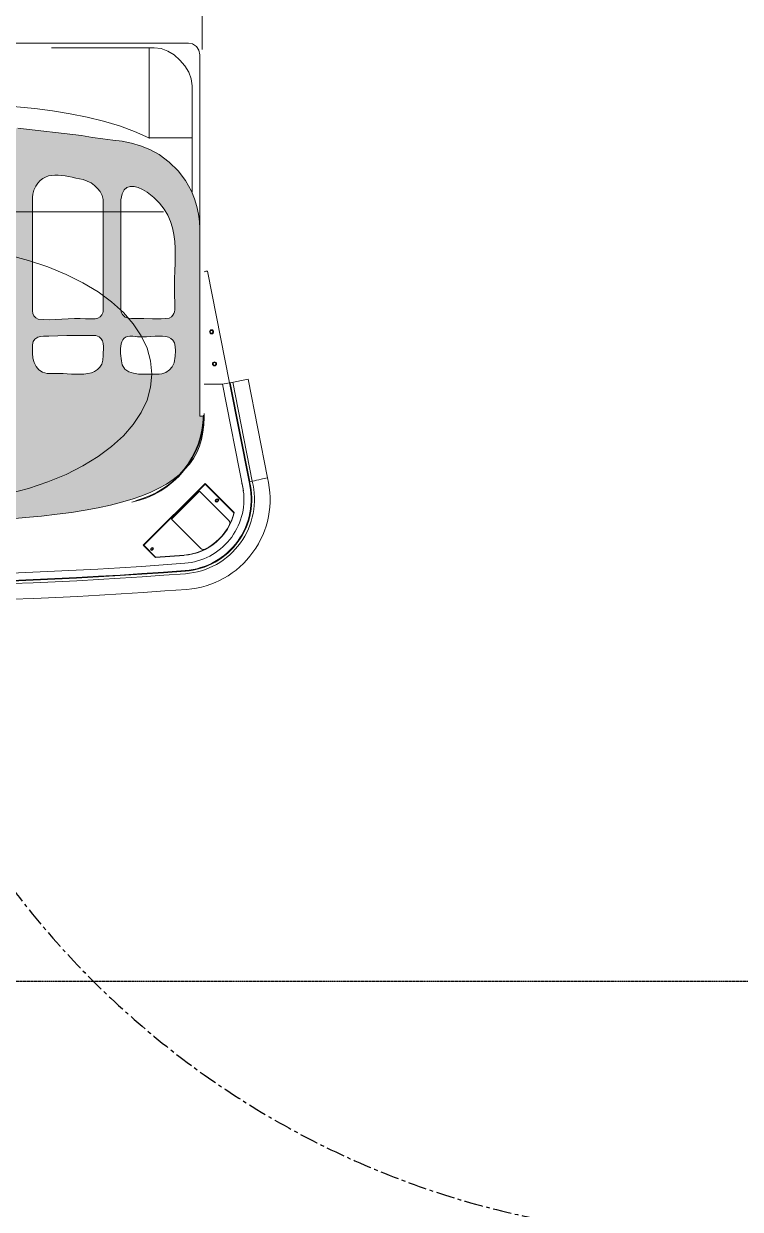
# Model space of a CAD drawing. Header units: millimetres. Extents: x 2509 to 128734, y 2492 to 91667.
# Drawn here: x 33771 to 35002, y 64848 to 66885 of the extents above; entities that cross this region are included whole.
import ezdxf
from ezdxf.enums import TextEntityAlignment as Align

# ---------------------------------------------------------------- set-up
doc = ezdxf.new("R2010")
doc.units = ezdxf.units.MM
doc.linetypes.add('CENTER', pattern=[50.8, 31.75, -6.35, 6.35, -6.35])
doc.linetypes.add('DASH', pattern=[0.35, 0.25, -0.1])
doc.layers.add('AXIS_TEXT', color=7, linetype='Continuous')
doc.layers.add('ROAD', color=5, linetype='DASH')
doc.layers.add('粗实线层', color=7, linetype='Continuous', lineweight=35)
doc.layers.add('细实线层', color=7, linetype='Continuous', lineweight=18)
doc.styles.add('COMPLEX', font='COMPLEX')

# ---------------------------------------------------------------- blocks, each defined once
blk = doc.blocks.new('12号建筑底图')
at = {"layer": 'ROAD', "ltscale": 2}
blk.add_line((37750.8, -267222.4), (52948.7, -267222.4), dxfattribs=at)
at = {"layer": 'AXIS_TEXT', "style": 'COMPLEX', "width": 0.736842}
blk.add_attdef('N', text='', height=900, dxfattribs=at).set_placement((122812.3, -249273.3), (123412.3, -249273.3), align=Align.FIT)
blk = doc.blocks.new('5')
h = blk.add_hatch(color=254)
h.paths.add_polyline_path([(-2677.3, -1136.1), (-2690.7, -1136.1), (-2703.5, -1137.6), (-2715.7, -1140.1), (-2727.4, -1143.7), (-2738.4, -1148.4), (-2748.8, -1154.2), (-2758.7, -1161.1), (-2768.1, -1169.1), (-2776.9, -1178.3), (-2785.2, -1188.7), (-2793, -1200.4), (-2800.3, -1213.2), (-2807.1, -1227.3), (-2813.5, -1242.7), (-2819.4, -1259.4), (-2824.8, -1277.5), (-2829.8, -1296.9), (-2834.4, -1317.6), (-2838.6, -1339.8), (-2842.4, -1363.4), (-2845.8, -1388.4), (-2848.8, -1414.9), (-2851.5, -1442.9), (-2853.8, -1472.4), (-2855.8, -1503.4), (-2857.4, -1536), (-2858.8, -1570.2), (-2859.9, -1606), (-2860.6, -1643.4), (-2861.1, -1682.4), (-2861.4, -1723.2), (-2861.3, -1765.6), (-2861.1, -1808), (-2860.7, -1848.8), (-2860, -1887.8), (-2859, -1925.2), (-2857.9, -1961), (-2856.4, -1995.2), (-2854.6, -2027.8), (-2852.6, -2058.8), (-2850.2, -2088.3), (-2847.6, -2116.3), (-2844.5, -2142.8), (-2841.1, -2167.8), (-2837.4, -2191.4), (-2833.2, -2213.6), (-2828.7, -2234.4), (-2823.8, -2253.7), (-2818.4, -2271.8), (-2812.6, -2288.5), (-2806.3, -2303.9), (-2799.6, -2318), (-2792.4, -2330.9), (-2784.7, -2342.5), (-2776.4, -2352.9), (-2767.7, -2362.1), (-2758.4, -2370.2), (-2748.6, -2377.1), (-2738.2, -2382.8), (-2727.2, -2387.5), (-2715.7, -2391.1), (-2703.5, -2393.6), (-2690.7, -2395.1), (-2677.3, -2395.6), (-2675.6, -2395.6), (-2675.8, -2388), (-2354.1, -2388.3), (-2341.4, -2387.8), (-2328.5, -2386.2), (-2315.4, -2383.3), (-2302.4, -2379.3), (-2289.5, -2374), (-2271, -2363.5), (-2254.1, -2350.7), (-2239.2, -2335.6), (-2226.5, -2318.5), (-2217.5, -2302.4), (-2211.1, -2286.5), (-2206.6, -2270.8), (-2203.6, -2254.9), (-2201.4, -2238.5), (-2199.4, -2221.6), (-2197.1, -2203.9), (-2193.8, -2185), (-2181.3, -2075.3), (-2172.6, -1965.2), (-2167.7, -1854.8), (-2166.5, -1744.4), (-2169.5, -1625.8), (-2176.8, -1507.4), (-2188.5, -1389.3), (-2204.5, -1271.8), (-2208.8, -1252.4), (-2215.6, -1233.9), (-2224.8, -1216.4), (-2236.2, -1200.1), (-2250.3, -1184.8), (-2266.4, -1171.7), (-2284.1, -1160.8), (-2303.2, -1152.5), (-2316, -1148.5), (-2328.9, -1145.8), (-2341.6, -1144.2), (-2354.1, -1143.7), (-2675.9, -1143.7), (-2677.3, -1143.6)], flags=0)
h.paths.add_polyline_path([(-2811.6, -1745.1), (-2811.7, -1750.8), (-2811.7, -1757.1), (-2811.4, -1763.7), (-2810.5, -1770.4), (-2809, -1776.8), (-2806.7, -1782.7), (-2803.4, -1787.7), (-2798.8, -1791.7), (-2794.2, -1793.7), (-2789.2, -1794.7), (-2784, -1794.7), (-2745.8, -1792.3), (-2738.9, -1791.3), (-2732.2, -1789.2), (-2726, -1785.8), (-2720.7, -1781.3), (-2716.3, -1775.7), (-2713, -1769.3), (-2710.3, -1762.6), (-2708.2, -1755.8), (-2706.5, -1748.8), (-2619.4, -1236.1), (-2619, -1230), (-2621.1, -1218.3), (-2626.6, -1208.2), (-2635, -1200.3), (-2645.8, -1195.3), (-2663.3, -1192.4), (-2679.2, -1191.7), (-2693.7, -1193.1), (-2706.9, -1196.4), (-2718.8, -1201.6), (-2729.5, -1208.5), (-2739.1, -1216.9), (-2747.6, -1226.8), (-2755.1, -1238), (-2761.8, -1250.4), (-2767.6, -1263.9), (-2772.6, -1278.4), (-2776.9, -1293.6), (-2780.6, -1309.6), (-2783.8, -1326.2), (-2786.5, -1343.2), (-2793.4, -1392.7), (-2798.8, -1442.7), (-2802.9, -1493.1), (-2806, -1543.6), (-2808.2, -1594.2), (-2809.8, -1644.8), (-2810.8, -1695.1)], flags=0)
h.paths.add_polyline_path([(-2563.3, -1205.3), (-2568.4, -1214.1), (-2572.5, -1223.8), (-2575.9, -1234), (-2578.6, -1244.6), (-2580.9, -1255.3), (-2582.9, -1266), (-2584.7, -1276.4), (-2586.6, -1286.2), (-2590.2, -1305.3), (-2640.7, -1602.7), (-2669.1, -1769.9), (-2670, -1775.2), (-2670.9, -1780.4), (-2671.4, -1785.7), (-2671, -1790.9), (-2669.6, -1796.1), (-2665.7, -1801.8), (-2661.9, -1805.5), (-2658.3, -1807.3), (-2654.9, -1807.5), (-2651.6, -1806.3), (-2648.5, -1803.9), (-2645.5, -1800.4), (-2642.8, -1796.2), (-2640.2, -1791.3), (-2637.8, -1786.1), (-2635.6, -1780.7), (-2633.6, -1775.4), (-2631.8, -1770.3), (-2630.2, -1765.7), (-2628.9, -1761.7), (-2627.8, -1758.6), (-2580, -1628.3), (-2531.3, -1498.1), (-2483.1, -1367.9), (-2436.7, -1237.5), (-2434.9, -1230.1), (-2434.1, -1222.9), (-2434.3, -1216), (-2435.7, -1209.5), (-2438.2, -1203.4), (-2442.1, -1197.9), (-2447.3, -1193), (-2453.9, -1188.8), (-2458.5, -1187.2), (-2464.2, -1185.8), (-2470.8, -1184.7), (-2478.1, -1183.9), (-2486, -1183.5), (-2494.3, -1183.4), (-2502.8, -1183.6), (-2511.4, -1184.3), (-2520, -1185.3), (-2528.2, -1186.8), (-2536.1, -1188.7), (-2543.4, -1191), (-2549.9, -1193.8), (-2555.5, -1197.2), (-2560, -1201)], flags=0)
h.paths.add_polyline_path([(-2401.9, -1261.6), (-2600.2, -1800.6), (-2602.2, -1808.9), (-2602.7, -1816.9), (-2602.6, -1819), (-2602.3, -1820.9), (-2601.7, -1822.7), (-2599.6, -1824.7), (-2597, -1825.7), (-2592.9, -1825.9), (-2589.1, -1825.2), (-2585.7, -1823.8), (-2582.7, -1821.9), (-2577.5, -1817.2), (-2540.7, -1758.1), (-2503.5, -1699.2), (-2466.2, -1640.2), (-2429.3, -1581), (-2393.2, -1521.3), (-2358.2, -1461), (-2324.8, -1399.8), (-2293.3, -1337.8), (-2289.1, -1328.9), (-2285.8, -1320), (-2283.4, -1311.1), (-2281.8, -1302.2), (-2281, -1293.5), (-2281, -1284.8), (-2281.7, -1276.3), (-2283, -1268.1), (-2284.9, -1260.1), (-2287.5, -1252.4), (-2290.5, -1245.1), (-2294.1, -1238.3), (-2298.1, -1231.8), (-2302.5, -1225.9), (-2307.3, -1220.6), (-2312.4, -1215.9), (-2317.7, -1211.8), (-2323.3, -1208.4), (-2329.1, -1205.8), (-2335.1, -1204), (-2341.1, -1203), (-2347.2, -1202.9), (-2353.3, -1203.8), (-2359.4, -1205.6), (-2365.4, -1208.5), (-2371.3, -1212.4), (-2377, -1217.5), (-2382.6, -1223.8), (-2387.9, -1231.3), (-2392.9, -1240.1), (-2397.6, -1250.1)], flags=0)
h.paths.add_polyline_path([(-2552.2, -1849.8), (-2553.4, -1852.1), (-2555.4, -1859.3), (-2555.5, -1865.2), (-2553.9, -1869.7), (-2550.8, -1872.7), (-2546.6, -1874.2), (-2541.4, -1874.1), (-2535.6, -1872.3), (-2529.4, -1868.6), (-2292.1, -1669.1), (-2280.8, -1656.4), (-2271.2, -1644), (-2263.3, -1631.7), (-2256.8, -1619.6), (-2251.7, -1607.5), (-2247.8, -1595.4), (-2245.1, -1583.2), (-2243.3, -1570.8), (-2242.5, -1558.1), (-2242.4, -1545.1), (-2243, -1531.7), (-2244.1, -1517.8), (-2245.6, -1503.3), (-2247.4, -1488.2), (-2249.4, -1472.3), (-2251.4, -1455.7), (-2253, -1445.9), (-2255, -1437.6), (-2257.2, -1430.7), (-2259.7, -1425.3), (-2262.4, -1421.1), (-2265.4, -1418.3), (-2268.6, -1416.6), (-2272.1, -1416.2), (-2275.7, -1416.9), (-2279.6, -1418.7), (-2283.6, -1421.5), (-2287.8, -1425.2), (-2292.2, -1429.9), (-2296.8, -1435.5), (-2301.4, -1441.8), (-2306.2, -1448.9), (-2367.6, -1549.5), (-2429.2, -1649.4), (-2490.8, -1749.3)], flags=0)
h.paths.add_polyline_path([(-2286.5, -1717.1), (-2481.9, -1881.4), (-2506.2, -1901.9), (-2510.3, -1905.3), (-2514.4, -1908.7), (-2518.1, -1912.5), (-2521.2, -1916.8), (-2523.4, -1921.7), (-2523.9, -1926.8), (-2521.7, -1931.7), (-2519.5, -1933.3), (-2516.9, -1933.9), (-2511.5, -1934.2), (-2506.2, -1933.4), (-2321.2, -1893.8), (-2313.1, -1892.2), (-2305, -1890.3), (-2296.9, -1888.1), (-2289, -1885.5), (-2281.4, -1882.4), (-2274.1, -1878.6), (-2267.1, -1874), (-2260.7, -1868.5), (-2255.5, -1863), (-2251.1, -1856.7), (-2247.4, -1849.6), (-2244.4, -1841.8), (-2241.9, -1833.5), (-2240, -1824.8), (-2238.6, -1815.8), (-2237.5, -1806.5), (-2236.9, -1797.1), (-2236.4, -1787.7), (-2236.3, -1778.5), (-2236.2, -1769.4), (-2236.3, -1760.7), (-2236.4, -1752.5), (-2236.4, -1744.7), (-2236.3, -1737.7), (-2237.1, -1727.9), (-2240.5, -1720), (-2245.9, -1714.1), (-2252.9, -1710.3), (-2261, -1708.6), (-2269.6, -1709.1), (-2278.3, -1711.9)], flags=0)
h.paths.add_polyline_path([(-2302.5, -2070.3), (-2431.9, -2070.3), (-2464.3, -2070.3), (-2496.6, -2070.4), (-2500.7, -2070.1), (-2504.5, -2068.9), (-2507.9, -2066.8), (-2510.7, -2063.9), (-2512.5, -2060.3), (-2513.4, -2056.4), (-2513.7, -2052.3), (-2514, -2048.3), (-2516.7, -2016.1), (-2518.6, -1998.1), (-2519.3, -1990.8), (-2518.4, -1984.4), (-2515.1, -1979.2), (-2508.6, -1975.3), (-2478.9, -1969.7), (-2448.5, -1962.7), (-2417.9, -1955), (-2387.3, -1947.2), (-2357.2, -1940), (-2328, -1934.2), (-2300, -1930.4), (-2273.5, -1929.4), (-2265.9, -1930.8), (-2259.7, -1933), (-2254.5, -1935.9), (-2250.5, -1939.4), (-2247.5, -1943.4), (-2245.3, -1947.9), (-2243.8, -1952.8), (-2243, -1958), (-2242.7, -1963.5), (-2242.8, -1969.3), (-2243.2, -1975.2), (-2243.8, -1981.2), (-2244.5, -1987.2), (-2245.1, -1993.2), (-2245.6, -1999.1), (-2245.8, -2004.8), (-2247.1, -2018.4), (-2249.6, -2031), (-2253.5, -2042.3), (-2259, -2052.1), (-2266.4, -2060.1), (-2275.9, -2066), (-2287.9, -2069.5)], flags=0)
h.paths.add_polyline_path([(-2311.3, -2222.3), (-2303.6, -2221.9), (-2296.5, -2220.1), (-2290.1, -2216.9), (-2284.4, -2212.6), (-2279.4, -2207.3), (-2275.2, -2201.3), (-2271.8, -2194.8), (-2269.2, -2187.9), (-2268.1, -2181.6), (-2266.8, -2175.2), (-2265.4, -2168.9), (-2264.2, -2162.7), (-2263.1, -2156.5), (-2262.3, -2150.5), (-2261.8, -2144.6), (-2261.7, -2138.9), (-2262.1, -2133.3), (-2263.2, -2128.1), (-2265, -2123), (-2267.5, -2118.3), (-2271, -2113.9), (-2275.4, -2109.8), (-2280.9, -2106.2), (-2287.5, -2102.9), (-2294.6, -2101.3), (-2299.6, -2100.7), (-2304.9, -2100.5), (-2494.9, -2100.5), (-2499.2, -2101.2), (-2503.4, -2103.1), (-2506.9, -2106.4), (-2509.2, -2110.6), (-2510, -2119.3), (-2510.2, -2129.1), (-2509.9, -2139.8), (-2509.4, -2150.8), (-2508.7, -2161.9), (-2508.3, -2172.6), (-2508.1, -2182.7), (-2508.6, -2191.6), (-2508.6, -2196.7), (-2508.7, -2202.5), (-2508.6, -2208.1), (-2507.7, -2212.7), (-2505.3, -2216.7), (-2501.9, -2219.8), (-2498.3, -2221.6), (-2496.1, -2222.1), (-2495, -2222.3), (-2494.3, -2222.3)], flags=0)
h.paths.add_polyline_path([(-2304, -2252.6), (-2419.8, -2252.6), (-2477.7, -2252.6), (-2492.2, -2252.6), (-2496.9, -2253.2), (-2501.3, -2255.3), (-2505.7, -2260.1), (-2507.5, -2265.3), (-2507.9, -2271), (-2507.9, -2277.3), (-2508.1, -2291.9), (-2508.7, -2307.1), (-2508.7, -2322), (-2507.3, -2335.6), (-2505, -2339.5), (-2502.4, -2342.1), (-2499.5, -2343.8), (-2496.4, -2344.7), (-2493, -2345.1), (-2489.4, -2345.2), (-2485.6, -2345.1), (-2481.7, -2345.1), (-2467.4, -2344.6), (-2453.3, -2344.5), (-2439.6, -2344.8), (-2426.2, -2345.3), (-2413.1, -2345.8), (-2400.3, -2346), (-2387.8, -2345.9), (-2375.7, -2345.2), (-2363.9, -2343.8), (-2352.4, -2341.4), (-2341.3, -2338), (-2330.5, -2333.2), (-2320.1, -2327), (-2310, -2319.1), (-2300.3, -2309.4), (-2291, -2297.7), (-2286.5, -2289.9), (-2283.2, -2282.3), (-2281.3, -2275.1), (-2281.1, -2268.5), (-2283, -2262.7), (-2287.2, -2258), (-2294.1, -2254.5)], flags=0)
h.paths.add_polyline_path([(-2538.6, -2273), (-2539.4, -2281.1), (-2539.6, -2289), (-2539.4, -2296.8), (-2539, -2304.2), (-2538.5, -2311.3), (-2538.2, -2317.9), (-2538.3, -2324.1), (-2538.8, -2329.6), (-2540.1, -2334.5), (-2542.2, -2338.6), (-2545.5, -2342), (-2550, -2344.4), (-2555.9, -2346), (-2563.5, -2346.4), (-2572.9, -2345.8), (-2584.4, -2344), (-2591, -2340.9), (-2596.5, -2336), (-2600.7, -2329.8), (-2603.2, -2322.9), (-2603.7, -2318.3), (-2603.5, -2310.6), (-2603.6, -2301.8), (-2603.8, -2292.4), (-2603.4, -2283), (-2602.1, -2274), (-2599.4, -2265.9), (-2594.8, -2259.3), (-2587.9, -2254.6), (-2584.4, -2254.1), (-2580.5, -2253.5), (-2576.5, -2253), (-2572.2, -2252.5), (-2567.9, -2252.1), (-2563.6, -2251.9), (-2559.3, -2251.9), (-2555.3, -2252.3), (-2551.4, -2253), (-2547.9, -2254.1), (-2544.9, -2255.7), (-2542.3, -2257.8), (-2540.3, -2260.5), (-2538.9, -2263.9), (-2538.3, -2268.1)], flags=0)
h.paths.add_polyline_path([(-2571.8, -2222.3), (-2579.8, -2221.6), (-2586.4, -2219.6), (-2591.7, -2216.5), (-2595.8, -2212.4), (-2598.9, -2207.4), (-2601.2, -2201.8), (-2602.6, -2195.5), (-2603.5, -2188.8), (-2603.8, -2181.8), (-2603.8, -2174.6), (-2603.5, -2167.4), (-2603.1, -2160.2), (-2602.7, -2153.3), (-2602.4, -2146.6), (-2602.4, -2140.5), (-2602.8, -2135), (-2602.7, -2125.6), (-2600.3, -2117.8), (-2596.2, -2111.6), (-2590.6, -2106.9), (-2583.8, -2103.5), (-2576, -2101.4), (-2567.7, -2100.4), (-2559, -2100.5), (-2553, -2100.6), (-2547.8, -2101.8), (-2543.4, -2104.7), (-2539.9, -2109.9), (-2538.8, -2114.5), (-2538.6, -2119.3), (-2538.4, -2124.1), (-2538.2, -2128.9), (-2537.5, -2159.4), (-2537.3, -2184.5), (-2537.5, -2209.6), (-2539.6, -2215.2), (-2542.7, -2218.9), (-2546.6, -2221.2), (-2551.2, -2222.2), (-2556.1, -2222.5), (-2561.3, -2222.4), (-2566.6, -2222.2)], flags=0)
h.paths.add_polyline_path([(-2612.3, -2050.3), (-2615.6, -2023.5), (-2616.7, -2017.2), (-2617.8, -2010.8), (-2618, -2004.3), (-2616.5, -1998.8), (-2613.2, -1995.1), (-2608.7, -1992.9), (-2603.2, -1991.6), (-2592.7, -1989.6), (-2581.8, -1986.9), (-2571, -1984.5), (-2560.9, -1983.1), (-2554.4, -1984.7), (-2549.7, -1988.5), (-2546.9, -1993.8), (-2545.8, -2000.5), (-2544.7, -2014.4), (-2543, -2029.4), (-2541.7, -2044.4), (-2541.4, -2058.1), (-2543.3, -2063), (-2546.6, -2066.9), (-2551, -2069.3), (-2556.1, -2070.3), (-2563.7, -2070.4), (-2572, -2070.5), (-2580.5, -2070.4), (-2588.9, -2069.5), (-2596.7, -2067.5), (-2603.5, -2063.9), (-2608.9, -2058.3)], flags=0)
h.paths.add_polyline_path([(-2617.7, -1950.5), (-2616.3, -1954.5), (-2613.6, -1957.8), (-2610, -1960), (-2605.9, -1960.9), (-2595.1, -1959.2), (-2583.5, -1956.7), (-2572.1, -1954.1), (-2561.5, -1951.8), (-2556.6, -1949.3), (-2553.4, -1945.2), (-2552.1, -1940.2), (-2553, -1934.8), (-2558.2, -1922.1), (-2564.5, -1909.8), (-2571.7, -1898.1), (-2579.6, -1886.9), (-2582.7, -1882.9), (-2585.9, -1879.2), (-2589.2, -1876), (-2592.8, -1873.5), (-2596.7, -1871.8), (-2600.9, -1871.1), (-2605.5, -1871.5), (-2610.6, -1873.3), (-2615.6, -1876.6), (-2619.5, -1880.3), (-2622.5, -1884.2), (-2624.6, -1888.5), (-2625.9, -1893), (-2626.6, -1897.7), (-2626.7, -1902.6), (-2626.3, -1907.7), (-2625.5, -1912.9), (-2624.5, -1918.2), (-2623.3, -1923.6), (-2621.9, -1929), (-2620.6, -1934.4), (-2619.4, -1939.8), (-2618.4, -1945.2)], flags=0)
at = {"color": 7, "lineweight": 0}
for points in [[(-2852.6, -2058.8), (-2850.2, -2088.3), (-2847.6, -2116.3), (-2844.5, -2142.8), (-2841.1, -2167.8), (-2837.4, -2191.4), (-2833.2, -2213.6), (-2828.7, -2234.4), (-2823.8, -2253.7), (-2818.4, -2271.8), (-2812.6, -2288.5), (-2806.3, -2303.9), (-2799.6, -2318), (-2792.4, -2330.9), (-2784.7, -2342.5), (-2776.4, -2352.9), (-2767.7, -2362.1), (-2758.4, -2370.2), (-2748.6, -2377.1), (-2738.2, -2382.8), (-2727.2, -2387.5), (-2715.7, -2391.1), (-2703.5, -2393.6), (-2690.7, -2395.1), (-2677.3, -2395.6), (-2675.6, -2395.6), (-2675.8, -2388), (-2354.1, -2388.3), (-2341.4, -2387.8), (-2328.5, -2386.2), (-2315.4, -2383.3), (-2302.4, -2379.3), (-2289.5, -2374), (-2271, -2363.5), (-2254.1, -2350.7), (-2239.2, -2335.6), (-2226.5, -2318.5), (-2217.5, -2302.4), (-2211.1, -2286.5), (-2206.6, -2270.8), (-2203.6, -2254.9), (-2201.4, -2238.5), (-2199.4, -2221.6), (-2197.1, -2203.9), (-2193.8, -2185), (-2181.3, -2075.3)], [(-2034.8, -1163.7), (-2034.8, -2133.1)], [(-2324.6, -1216.5), (-2324.6, -2325.9)], [(-2809.3, -2058.3), (-2799.9, -2093.7), (-2788.6, -2127.1), (-2775.8, -2158.3), (-2761.3, -2187.1), (-2745.4, -2213.2), (-2728.2, -2236.6), (-2709.8, -2256.9), (-2690.3, -2273.9), (-2669.7, -2287.6), (-2648.4, -2297.6), (-2626.2, -2303.7), (-2603.4, -2305.8), (-2580.8, -2303.7), (-2558.9, -2297.6), (-2537.6, -2287.6), (-2517.3, -2273.9), (-2497.8, -2256.9), (-2479.5, -2236.6), (-2462.4, -2213.2), (-2446.6, -2187.1), (-2432.2, -2158.3), (-2419.3, -2127.1), (-2408.1, -2093.7), (-2398.7, -2058.3)], [(-2128.1, -1833.3), (-2130.1, -1861.3), (-2131.9, -1890.2), (-2133.5, -1919.9), (-2135.2, -1950.2), (-2136.9, -1980.9), (-2138.9, -2011.8), (-2141.3, -2042.9), (-2144.1, -2073.9), (-2147.4, -2104.8), (-2151.5, -2135.2), (-2156.4, -2165.1), (-2162.3, -2194.3), (-2169.2, -2222.6), (-2177.2, -2249.9), (-2186.6, -2276), (-2197.4, -2300.8)], [(-2042.8, -2133.1), (-2042.8, -2309.8), (-2044.3, -2321.5), (-2048.7, -2333), (-2055.3, -2344), (-2063.9, -2354), (-2073.9, -2362.6), (-2084.9, -2369.3), (-2096.4, -2373.6), (-2108, -2375.1), (-2290.2, -2375.1)], [(-2034.8, -2128.1), (-2034.8, -2368.5)], [(-2045.7, -2392.2), (-942.4, -2392.2), (-942.4, -2226), (-1984.1, -2226)], [(-2043.3, -2300.9), (-2199, -2300.9)], [(-2197.9, -2301.6), (-2197.9, -2374.5)], [(-2034.8, -2368.1), (-2036.3, -2375.9), (-2040.7, -2382.3), (-2047.1, -2386.7), (-2054.9, -2388.3), (-2354, -2388.3)]]:
    blk.add_lwpolyline(points, dxfattribs=at)
for points in [[(-2571.8, -2222.3), (-2579.8, -2221.6), (-2586.4, -2219.6), (-2591.7, -2216.5), (-2595.8, -2212.4), (-2598.9, -2207.4), (-2601.2, -2201.8), (-2602.6, -2195.5), (-2603.5, -2188.8), (-2603.8, -2181.8), (-2603.8, -2174.6), (-2603.5, -2167.4), (-2603.1, -2160.2), (-2602.7, -2153.3), (-2602.4, -2146.6), (-2602.4, -2140.5), (-2602.8, -2135), (-2602.7, -2125.6), (-2600.3, -2117.8), (-2596.2, -2111.6), (-2590.6, -2106.9), (-2583.8, -2103.5), (-2576, -2101.4), (-2567.7, -2100.4), (-2559, -2100.5), (-2553, -2100.6), (-2547.8, -2101.8), (-2543.4, -2104.7), (-2539.9, -2109.9), (-2538.8, -2114.5), (-2538.6, -2119.3), (-2538.4, -2124.1), (-2538.2, -2128.9), (-2537.5, -2159.4), (-2537.3, -2184.5), (-2537.5, -2209.6), (-2539.6, -2215.2), (-2542.7, -2218.9), (-2546.6, -2221.2), (-2551.2, -2222.2), (-2556.1, -2222.5), (-2561.3, -2222.4), (-2566.6, -2222.2)], [(-2311.3, -2222.3), (-2303.6, -2221.9), (-2296.5, -2220.1), (-2290.1, -2216.9), (-2284.4, -2212.6), (-2279.4, -2207.3), (-2275.2, -2201.3), (-2271.8, -2194.8), (-2269.2, -2187.9), (-2268.1, -2181.6), (-2266.8, -2175.2), (-2265.4, -2168.9), (-2264.2, -2162.7), (-2263.1, -2156.5), (-2262.3, -2150.5), (-2261.8, -2144.6), (-2261.7, -2138.9), (-2262.1, -2133.3), (-2263.2, -2128.1), (-2265, -2123), (-2267.5, -2118.3), (-2271, -2113.9), (-2275.4, -2109.8), (-2280.9, -2106.2), (-2287.5, -2102.9), (-2294.6, -2101.3), (-2299.6, -2100.7), (-2304.9, -2100.5), (-2494.9, -2100.5), (-2499.2, -2101.2), (-2503.4, -2103.1), (-2506.9, -2106.4), (-2509.2, -2110.6), (-2510, -2119.3), (-2510.2, -2129.1), (-2509.9, -2139.8), (-2509.4, -2150.8), (-2508.7, -2161.9), (-2508.3, -2172.6), (-2508.1, -2182.7), (-2508.6, -2191.6), (-2508.6, -2196.7), (-2508.7, -2202.5), (-2508.6, -2208.1), (-2507.7, -2212.7), (-2505.3, -2216.7), (-2501.9, -2219.8), (-2498.3, -2221.6), (-2496.1, -2222.1), (-2495, -2222.3), (-2494.3, -2222.3)], [(-2538.6, -2273), (-2539.4, -2281.1), (-2539.6, -2289), (-2539.4, -2296.8), (-2539, -2304.2), (-2538.5, -2311.3), (-2538.2, -2317.9), (-2538.3, -2324.1), (-2538.8, -2329.6), (-2540.1, -2334.5), (-2542.2, -2338.6), (-2545.5, -2342), (-2550, -2344.4), (-2555.9, -2346), (-2563.5, -2346.4), (-2572.9, -2345.8), (-2584.4, -2344), (-2591, -2340.9), (-2596.5, -2336), (-2600.7, -2329.8), (-2603.2, -2322.9), (-2603.7, -2318.3), (-2603.5, -2310.6), (-2603.6, -2301.8), (-2603.8, -2292.4), (-2603.4, -2283), (-2602.1, -2274), (-2599.4, -2265.9), (-2594.8, -2259.3), (-2587.9, -2254.6), (-2584.4, -2254.1), (-2580.5, -2253.5), (-2576.5, -2253), (-2572.2, -2252.5), (-2567.9, -2252.1), (-2563.6, -2251.9), (-2559.3, -2251.9), (-2555.3, -2252.3), (-2551.4, -2253), (-2547.9, -2254.1), (-2544.9, -2255.7), (-2542.3, -2257.8), (-2540.3, -2260.5), (-2538.9, -2263.9), (-2538.3, -2268.1)], [(-2304, -2252.6), (-2419.8, -2252.6), (-2477.7, -2252.6), (-2492.2, -2252.6), (-2496.9, -2253.2), (-2501.3, -2255.3), (-2505.7, -2260.1), (-2507.5, -2265.3), (-2507.9, -2271), (-2507.9, -2277.3), (-2508.1, -2291.9), (-2508.7, -2307.1), (-2508.7, -2322), (-2507.3, -2335.6), (-2505, -2339.5), (-2502.4, -2342.1), (-2499.5, -2343.8), (-2496.4, -2344.7), (-2493, -2345.1), (-2489.4, -2345.2), (-2485.6, -2345.1), (-2481.7, -2345.1), (-2467.4, -2344.6), (-2453.3, -2344.5), (-2439.6, -2344.8), (-2426.2, -2345.3), (-2413.1, -2345.8), (-2400.3, -2346), (-2387.8, -2345.9), (-2375.7, -2345.2), (-2363.9, -2343.8), (-2352.4, -2341.4), (-2341.3, -2338), (-2330.5, -2333.2), (-2320.1, -2327), (-2310, -2319.1), (-2300.3, -2309.4), (-2291, -2297.7), (-2286.5, -2289.9), (-2283.2, -2282.3), (-2281.3, -2275.1), (-2281.1, -2268.5), (-2283, -2262.7), (-2287.2, -2258), (-2294.1, -2254.5)]]:
    blk.add_lwpolyline(points, close=True, dxfattribs=at)
at = {"layer": '细实线层', "color": 0, "linetype": 'Continuous'}
for p, q in [((-2897.7, -2291.1), (-2918.7, -2312.1)), ((-2918.4, -2312.1), (-2897.4, -2291.1)), ((-2918.4, -2312.1), (-2897.4, -2291.1)), ((-2897.7, -2291.8), (-2918.2, -2312.3)), ((-2897.7, -2291.1), (-2791.7, -2397.2)), ((-2792.4, -2397.2), (-2897.7, -2291.8)), ((-2897.4, -2291.1), (-2791.4, -2397.2)), ((-2897.4, -2291.1), (-2791.4, -2397.2)), ((-2889.4, -2300.1), (-2888.9, -2299.6)), ((-2918.7, -2312.1), (-2915, -2361.3)), ((-2914.7, -2361.3), (-2918.4, -2312.1)), ((-2914.7, -2361.3), (-2918.4, -2312.1)), ((-2918.3, -2312.6), (-2918.1, -2312.8)), ((-2918.2, -2312.3), (-2914.5, -2361.3)), ((-2904.6, -2307.8), (-2906, -2306.4)), ((-2903.6, -2304.1), (-2902.2, -2305.5)), ((-2852.8, -2339.5), (-2903.4, -2390.1)), ((-2804.7, -2387.6), (-2852.8, -2339.5)), ((-2855.3, -2438.2), (-2804.7, -2387.6)), ((-2842, -2446.8), (-2792.4, -2397.2)), ((-2791.7, -2397.2), (-2841.8, -2447.3)), ((-2791.4, -2397.2), (-2841.5, -2447.3)), ((-2791.4, -2397.2), (-2841.5, -2447.3)), ((-2621, -2427), (-2621, -2395.5)), ((-2621, -2395.5), (-2621, -2427)), ((-2426.8, -2401.5), (-2618.6, -2439.3)), ((-2428, -2395.5), (-2426.8, -2401.5)), ((-2426.8, -2398.5), (-2426.8, -2401.5)), ((-2821.5, -2420), (-2823, -2418.6)), ((-2819.8, -2415.4), (-2818.4, -2416.8)), ((-2621, -2427), (-2803.9, -2463)), ((-2618.6, -2439.3), (-2788.8, -2472.8)), ((-2618.4, -2440.4), (-2788.5, -2473.9)), ((-2619.2, -2436.3), (-2621, -2427)), ((-2618.6, -2439.3), (-2619.2, -2436.3)), ((-2612.3, -2471.1), (-2618.4, -2440.4)), ((-2841.4, -2446.2), (-2840.8, -2446.7)), ((-2617.6, -2444.7), (-2787.6, -2478.1)), ((-2787.9, -2476.6), (-2788.5, -2473.9)), ((-2787.6, -2478.1), (-2787.9, -2476.6)), ((-2612.3, -2471.2), (-2781.7, -2504.5)), ((-2781.7, -2504.5), (-2783, -2498.7))]:
    blk.add_line(p, q, dxfattribs=at)
for centre, radius in [((-2904.1, -2306), 1.65), ((-2903.8, -2306), 1.65), ((-2820.7, -2417.7), 1.65), ((-2586, -2413.5), 3.5), ((-2586, -2413.5), 2.5), ((-2531, -2408.5), 3.5), ((-2531, -2408.5), 2.5)]:
    blk.add_circle(centre, radius, dxfattribs=at)
for centre, radius, start, end in [((4948.8, -1764.9), 7945, 175.66291, 184.33709), ((4948.8, -1764.9), 7918, 175.66291, 184.33709), ((4948.8, -1764.9), 7913.6, 175.66291, 184.33709), ((4948.8, -1764.9), 7912.5, 175.66291, 184.33709), ((4948.8, -1764.9), 7900, 175.66291, 184.33709), ((-2671, -2239.5), 156, 191.7526, 270), ((-2671, -2239.5), 155, 194.19, 268.815), ((-2904.8, -2305.2), 1.65, 45, 225), ((-2903.8, -2306), 1.65, 74.928, 9.4737), ((-2903.4, -2306.7), 1.65, 225, 45), ((-2818.9, -2354), 110, 184.3371, 277.8589), ((-2819.2, -2354), 96, 184.3371, 256.3882), ((-2818.9, -2354), 96, 184.3371, 256.3882), ((-2818.9, -2354), 96, 184.3371, 256.3882), ((-2819.2, -2354), 95.5, 184.3371, 206.5512), ((-2818.9, -2354), 155, 184.3371, 283.8997), ((-2818.9, -2354), 128, 184.3371, 284.1772), ((-2818.9, -2354), 123.6, 184.3371, 284.2302), ((-2818.9, -2354), 122.5, 184.3371, 284.2446), ((-2899.1, -2394.3), 6, 135, 206.769), ((-2819.2, -2354), 95.5, 206.769, 243.231), ((-2821.4, -2417), 2.25, 45, 225), ((-2819.9, -2418.4), 2.25, 225, 45), ((-2859.5, -2433.9), 6, 243.231, 315), ((-2819.2, -2354), 95.5, 243.3649, 256.2199), ((-2818.9, -2354), 110, 277.8589, 284.4165)]:
    blk.add_arc(centre, radius, start, end, dxfattribs=at)
blk.add_open_spline([(-2783, -2498.7), (-2783.4, -2497), (-2784.9, -2490.2), (-2786.4, -2483.3), (-2787.6, -2478.1)], degree=3, knots=[0, 0, 0, 0, 5.111015, 21.024337, 21.024337, 21.024337, 21.024337], dxfattribs=at)

msp = doc.modelspace()

# ---------------------------------------------------------------- linework, layer by layer
at = {"linetype": 'CENTER'}
msp.add_arc((34949.089, 66302.656), 1500, 180, 270, dxfattribs=at)

# ---------------------------------------------------------------- block references
msp.add_blockref('12号建筑底图', (-9229.066, 332462.656), dxfattribs=at)
at = {"layer": '粗实线层', "rotation": 89.99999999999999}
msp.add_blockref('5', (31685.212, 68886.71), dxfattribs=at)

doc.saveas('drawing.dxf')
